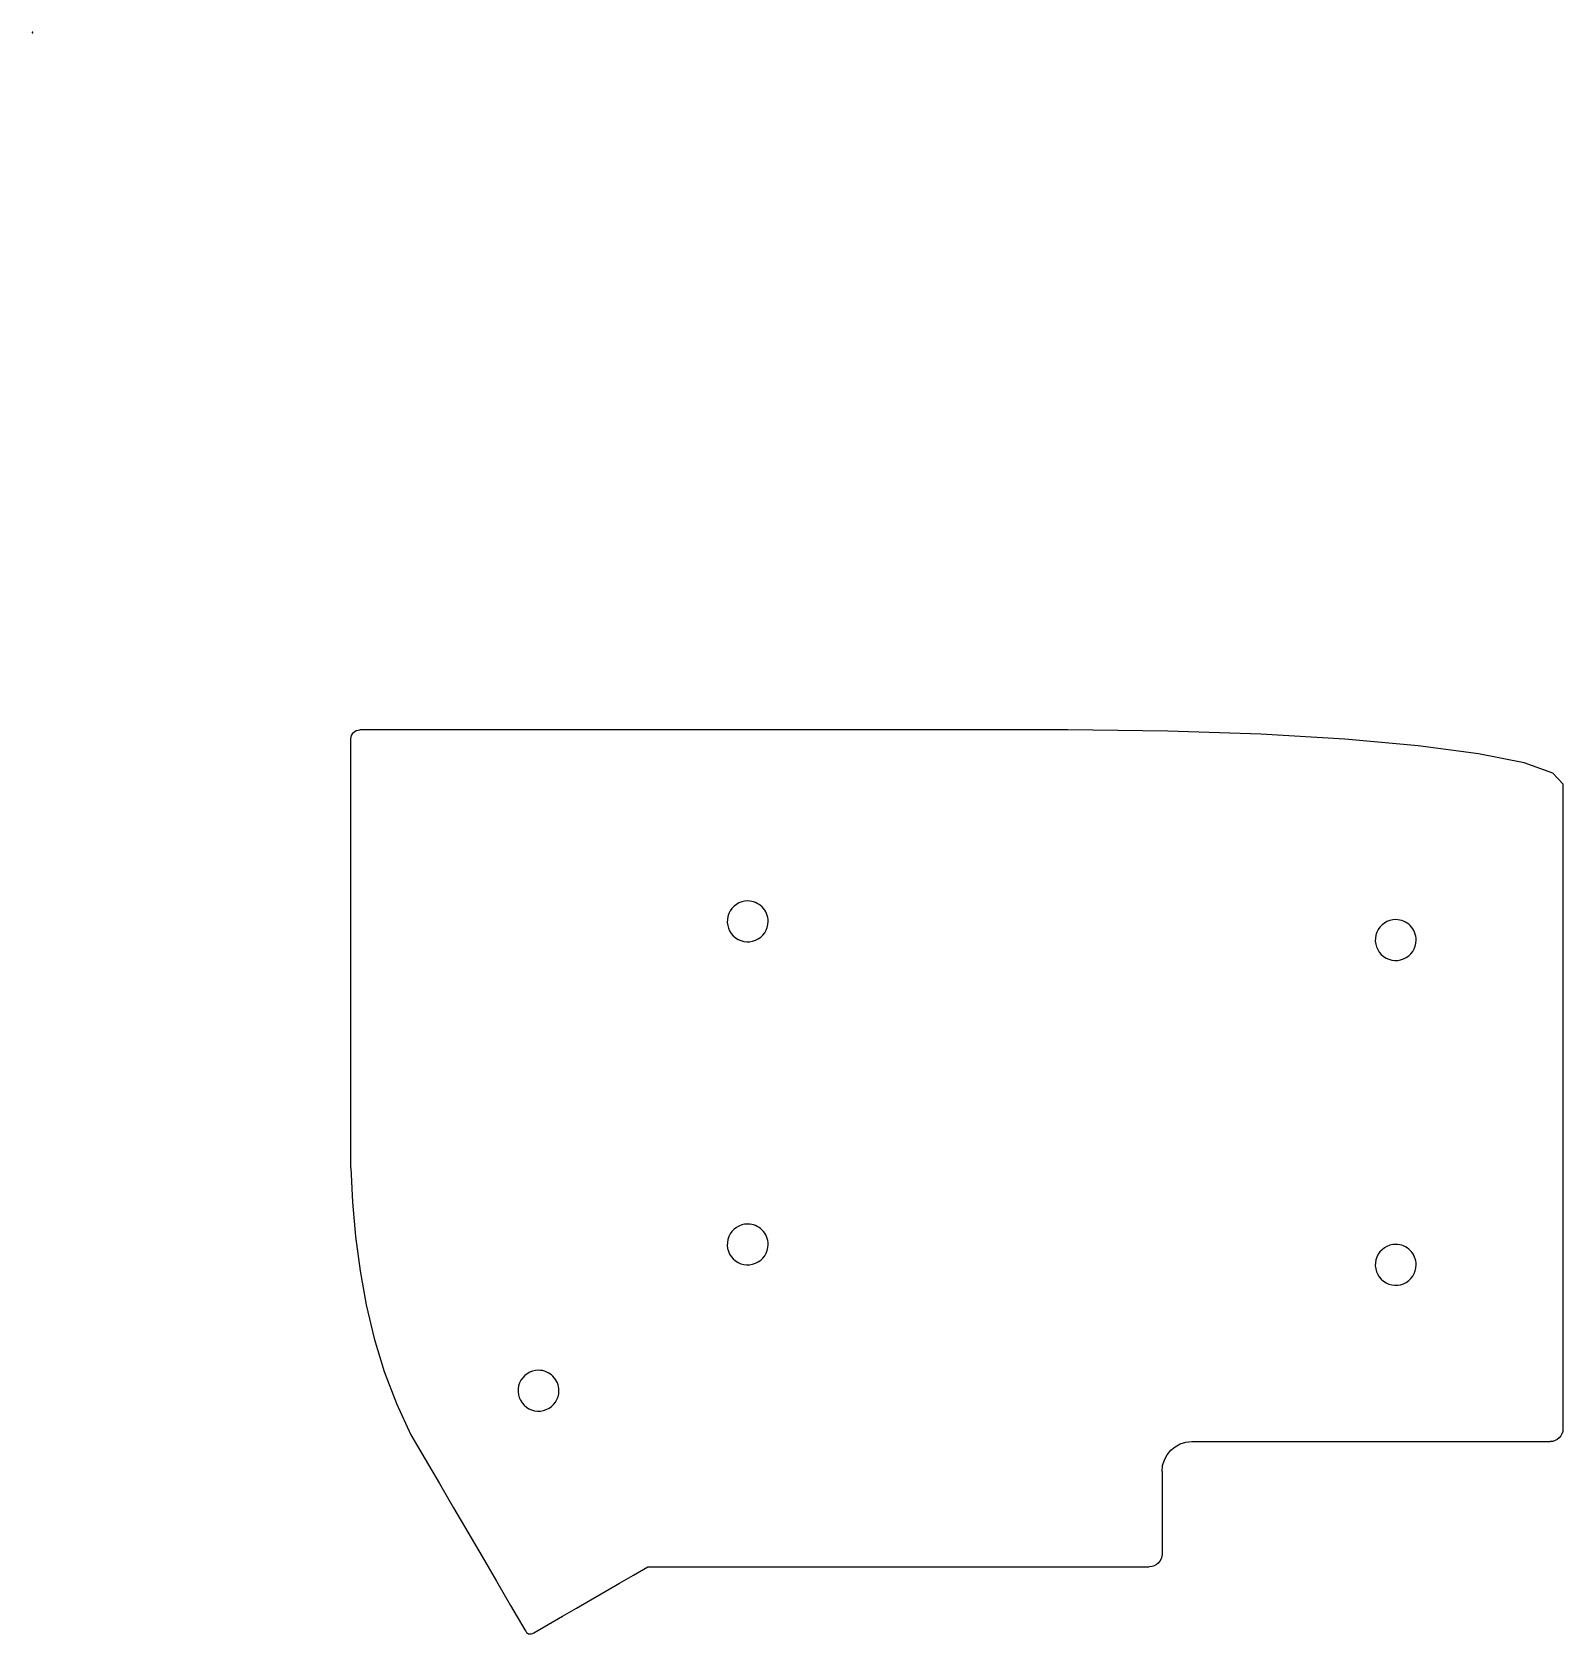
# Model space of a CAD drawing. Header units: centimetres. Extents: x -2 to 16, y 0.3 to 19.2.
import ezdxf

# ---------------------------------------------------------------- set-up
doc = ezdxf.new("R2010")
doc.units = ezdxf.units.CM
doc.layers.get('0').update_dxf_attribs({"linetype": 'CONTINUOUS'})

msp = doc.modelspace()

# ---------------------------------------------------------------- linework, layer by layer
at = {"color": 7}
for points in [[(-1.980371, 19.17069)], [(6.429299, 8.950621)], [(14.049091, 8.730621)], [(6.429091, 5.150621)], [(14.049091, 4.910621)], [(3.969091, 3.430621)]]:
    msp.add_lwpolyline(points, close=True, dxfattribs=at)
for points in [[(1.78104, 10.915465), (1.793857, 10.931001)], [(1.793857, 10.931001), (1.809393, 10.943818)], [(1.809393, 10.943818), (1.82723, 10.953493)], [(1.82723, 10.953493), (1.846946, 10.959606)], [(1.846946, 10.959606), (1.868121, 10.961737)], [(2.908904, 10.961737), (1.868121, 10.961737)], [(3.949687, 10.961737), (2.908904, 10.961737)], [(4.990471, 10.961737), (3.949687, 10.961737)], [(6.031254, 10.961737), (4.990471, 10.961737)], [(7.072037, 10.961737), (6.031254, 10.961737)], [(8.112821, 10.961737), (7.072037, 10.961737)], [(9.153604, 10.961737), (8.112821, 10.961737)], [(10.194388, 10.961737), (9.153604, 10.961737)], [(11.368256, 10.948848), (10.194388, 10.961737)], [(12.461253, 10.911876), (11.368256, 10.948848)], [(1.763052, 10.226044), (1.763052, 10.856737)], [(1.763121, 10.856737), (1.765252, 10.877912)], [(1.765252, 10.877912), (1.771365, 10.897628)], [(1.771365, 10.897628), (1.78104, 10.915465)], [(13.450065, 10.853365), (12.461253, 10.911876)], [(14.311375, 10.775858), (13.450065, 10.853365)], [(15.021869, 10.681898), (14.311375, 10.775858)], [(15.558232, 10.574029), (15.021869, 10.681898)], [(15.897147, 10.454795), (15.558232, 10.574029)], [(16.0153, 10.326738), (15.897147, 10.454795)], [(1.763052, 9.595351), (1.763052, 10.226044)], [(16.0153, 10.326738), (16.0153, 9.378576)], [(1.763052, 8.964657), (1.763052, 9.595351)], [(16.0153, 9.378576), (16.0153, 8.430414)], [(1.763052, 8.333964), (1.763052, 8.964657)], [(1.763052, 7.703271), (1.763052, 8.333964)], [(16.0153, 8.430414), (16.0153, 7.482251)], [(1.763052, 7.072577), (1.763052, 7.703271)], [(16.0153, 7.482251), (16.0153, 6.534089)], [(1.763052, 6.441884), (1.763052, 7.072577)], [(1.763052, 5.811191), (1.763052, 6.441884)], [(16.0153, 6.534089), (16.0153, 5.585927)], [(1.763077, 5.811182), (1.782869, 5.408657)], [(16.0153, 5.585927), (16.0153, 4.637765)], [(1.782869, 5.408657), (1.818329, 5.004647)], [(1.818329, 5.004647), (1.871397, 4.601331)], [(1.871397, 4.601331), (1.944008, 4.200889)], [(16.0153, 4.637765), (16.0153, 3.689602)], [(1.944008, 4.200889), (2.0381, 3.805501)], [(2.0381, 3.805501), (2.15561, 3.417347)], [(16.0153, 3.689602), (16.0153, 2.74144)], [(2.15561, 3.417347), (2.298475, 3.038606)], [(2.298475, 3.038606), (2.468633, 2.67146)], [(2.468586, 2.671571), (2.636156, 2.384939)], [(15.9897, 2.657544), (15.971391, 2.635349)], [(16.003521, 2.683025), (15.9897, 2.657544)], [(16.012255, 2.71119), (16.003521, 2.683025)], [(16.0153, 2.74144), (16.012255, 2.71119)], [(11.360967, 2.437198), (11.403688, 2.488986)], [(11.403688, 2.488986), (11.455477, 2.531707)], [(11.455477, 2.531707), (11.514932, 2.563957)], [(11.514932, 2.563957), (11.580652, 2.584336)], [(11.580652, 2.584336), (11.651234, 2.59144)], [(11.651234, 2.59144), (12.177993, 2.59144)], [(12.177993, 2.59144), (12.704751, 2.59144)], [(12.704751, 2.59144), (13.231509, 2.59144)], [(13.231509, 2.59144), (13.758267, 2.59144)], [(13.758267, 2.59144), (14.285025, 2.59144)], [(14.285025, 2.59144), (14.811783, 2.59144)], [(14.811783, 2.59144), (15.338541, 2.59144)], [(15.338541, 2.59144), (15.8653, 2.59144)], [(15.923715, 2.603218), (15.895549, 2.594485), (15.8653, 2.59144)], [(15.949196, 2.61704), (15.923715, 2.603218)], [(15.971391, 2.635349), (15.949196, 2.61704)], [(2.636156, 2.384939), (2.803725, 2.098307)], [(11.301234, 2.24144), (11.308339, 2.312022)], [(11.308339, 2.312022), (11.328717, 2.377742)], [(11.328717, 2.377742), (11.360967, 2.437198)], [(2.803725, 2.098307), (2.971295, 1.811675)], [(11.301234, 2.24144), (11.301234, 2.119636)], [(11.301234, 2.119636), (11.301234, 1.997832)], [(11.301234, 1.997832), (11.301234, 1.876028)], [(2.971295, 1.811675), (3.138864, 1.525043)], [(11.301234, 1.876028), (11.301234, 1.754224)], [(11.301234, 1.754224), (11.301234, 1.63242)], [(3.138864, 1.525043), (3.306434, 1.238412)], [(11.301234, 1.63242), (11.301234, 1.510616)], [(11.301234, 1.510616), (11.301234, 1.388812)], [(11.301234, 1.388812), (11.301234, 1.269248)], [(3.306434, 1.238412), (3.474003, 0.95178)], [(11.20965, 1.131026), (11.181484, 1.122292)], [(11.23513, 1.144848), (11.20965, 1.131026)], [(11.257326, 1.163156), (11.23513, 1.144848)], [(11.275635, 1.185352), (11.257326, 1.163156)], [(11.289456, 1.210833), (11.275635, 1.185352)], [(11.29819, 1.238998), (11.289456, 1.210833)], [(11.301234, 1.269248), (11.29819, 1.238998)], [(3.474003, 0.95178), (3.641573, 0.665148)], [(4.920392, 0.925321), (5.087961, 1.022335)], [(5.087961, 1.022335), (5.255531, 1.119349)], [(5.255617, 1.119248), (5.992569, 1.119248)], [(5.992569, 1.119248), (6.729521, 1.119248)], [(6.729521, 1.119248), (7.466473, 1.119248)], [(7.466473, 1.119248), (8.203426, 1.119248)], [(8.203426, 1.119248), (8.940378, 1.119248)], [(8.940378, 1.119248), (9.67733, 1.119248)], [(9.67733, 1.119248), (10.414282, 1.119248)], [(10.414282, 1.119248), (11.151234, 1.119248)], [(11.181484, 1.122292), (11.151234, 1.119248)], [(4.585253, 0.731293), (4.752823, 0.828307)], [(4.752823, 0.828307), (4.920392, 0.925321)], [(3.641573, 0.665148), (3.809142, 0.378516)], [(4.250114, 0.537266), (4.417684, 0.63428)], [(4.417684, 0.63428), (4.585253, 0.731293)], [(3.809142, 0.378516), (3.818483, 0.361599)], [(3.914975, 0.343238), (4.082545, 0.440252)], [(4.082545, 0.440252), (4.250114, 0.537266)], [(3.818483, 0.361599), (3.829029, 0.348125)], [(3.829029, 0.348125), (3.840732, 0.33816)], [(3.840732, 0.33816), (3.853547, 0.331769)], [(3.853547, 0.331769), (3.867425, 0.329016)], [(3.867425, 0.329016), (3.88232, 0.329967)], [(3.88232, 0.329967), (3.898186, 0.334686)], [(3.898186, 0.334686), (3.914975, 0.343238)]]:
    msp.add_lwpolyline(points, dxfattribs=at)
for points in [[(-1.98499, 19.167603), (-1.985764, 19.165735), (-1.985337, 19.163584), (-1.983907, 19.162154)], [(-1.980371, 19.17069), (-1.982393, 19.17069), (-1.984216, 19.169472), (-1.98499, 19.167603)], [(-1.983907, 19.162154), (-1.982477, 19.160724), (-1.980326, 19.160297), (-1.978458, 19.161071)], [(-1.976835, 19.169226), (-1.977773, 19.170163), (-1.979045, 19.17069), (-1.980371, 19.17069)], [(-1.978458, 19.161071), (-1.976589, 19.161845), (-1.975371, 19.163668), (-1.975371, 19.16569)], [(-1.975371, 19.16569), (-1.975371, 19.167016), (-1.975898, 19.168288), (-1.976835, 19.169226)], [(6.429299, 8.950621), (6.332144, 8.950621), (6.244556, 8.892097), (6.207376, 8.802337)], [(6.599152, 8.880266), (6.554104, 8.925314), (6.493007, 8.950621), (6.429299, 8.950621)], [(6.669508, 8.710413), (6.669508, 8.77412), (6.6442, 8.835218), (6.599152, 8.880266)], [(6.207376, 8.802337), (6.170196, 8.712577), (6.190747, 8.609259), (6.259447, 8.54056)], [(6.521223, 8.48849), (6.610983, 8.525669), (6.669508, 8.613258), (6.669508, 8.710413)], [(14.049091, 8.730621), (13.951936, 8.730621), (13.864348, 8.672097), (13.827168, 8.582337)], [(14.218944, 8.660266), (14.173896, 8.705314), (14.112799, 8.730621), (14.049091, 8.730621)], [(6.259447, 8.54056), (6.328146, 8.471861), (6.431463, 8.45131), (6.521223, 8.48849)], [(13.827168, 8.582337), (13.789988, 8.492577), (13.810539, 8.389259), (13.879239, 8.32056)], [(14.141015, 8.26849), (14.230775, 8.305669), (14.2893, 8.393258), (14.2893, 8.490413)], [(14.2893, 8.490413), (14.2893, 8.55412), (14.263992, 8.615218), (14.218944, 8.660266)], [(13.879239, 8.32056), (13.947938, 8.251861), (14.051255, 8.23131), (14.141015, 8.26849)], [(6.429091, 5.150621), (6.331936, 5.150621), (6.244348, 5.092097), (6.207168, 5.002337)], [(6.598944, 5.080266), (6.553896, 5.125314), (6.492799, 5.150621), (6.429091, 5.150621)], [(6.207168, 5.002337), (6.169988, 4.912577), (6.190539, 4.809259), (6.259239, 4.74056)], [(6.521015, 4.68849), (6.610775, 4.725669), (6.6693, 4.813258), (6.6693, 4.910413)], [(6.6693, 4.910413), (6.6693, 4.97412), (6.643992, 5.035218), (6.598944, 5.080266)], [(14.049091, 4.910621), (13.951936, 4.910621), (13.864348, 4.852097), (13.827168, 4.762337)], [(14.218944, 4.840266), (14.173896, 4.885314), (14.112799, 4.910621), (14.049091, 4.910621)], [(6.259239, 4.74056), (6.327938, 4.671861), (6.431255, 4.65131), (6.521015, 4.68849)], [(13.827168, 4.762337), (13.789988, 4.672577), (13.810539, 4.569259), (13.879239, 4.50056)], [(14.2893, 4.670413), (14.2893, 4.73412), (14.263992, 4.795218), (14.218944, 4.840266)], [(14.141015, 4.44849), (14.230775, 4.485669), (14.2893, 4.573258), (14.2893, 4.670413)], [(13.879239, 4.50056), (13.947938, 4.431861), (14.051255, 4.41131), (14.141015, 4.44849)], [(3.969091, 3.430621), (3.871936, 3.430621), (3.784348, 3.372097), (3.747168, 3.282337)], [(4.138944, 3.360266), (4.093896, 3.405314), (4.032799, 3.430621), (3.969091, 3.430621)], [(3.747168, 3.282337), (3.709988, 3.192577), (3.730539, 3.089259), (3.799239, 3.02056)], [(4.2093, 3.190413), (4.2093, 3.25412), (4.183992, 3.315218), (4.138944, 3.360266)], [(3.799239, 3.02056), (3.867938, 2.951861), (3.971255, 2.93131), (4.061015, 2.96849)], [(4.061015, 2.96849), (4.150775, 3.005669), (4.2093, 3.093258), (4.2093, 3.190413)]]:
    msp.add_open_spline(points, degree=3, dxfattribs=at)

doc.saveas('drawing.dxf')
